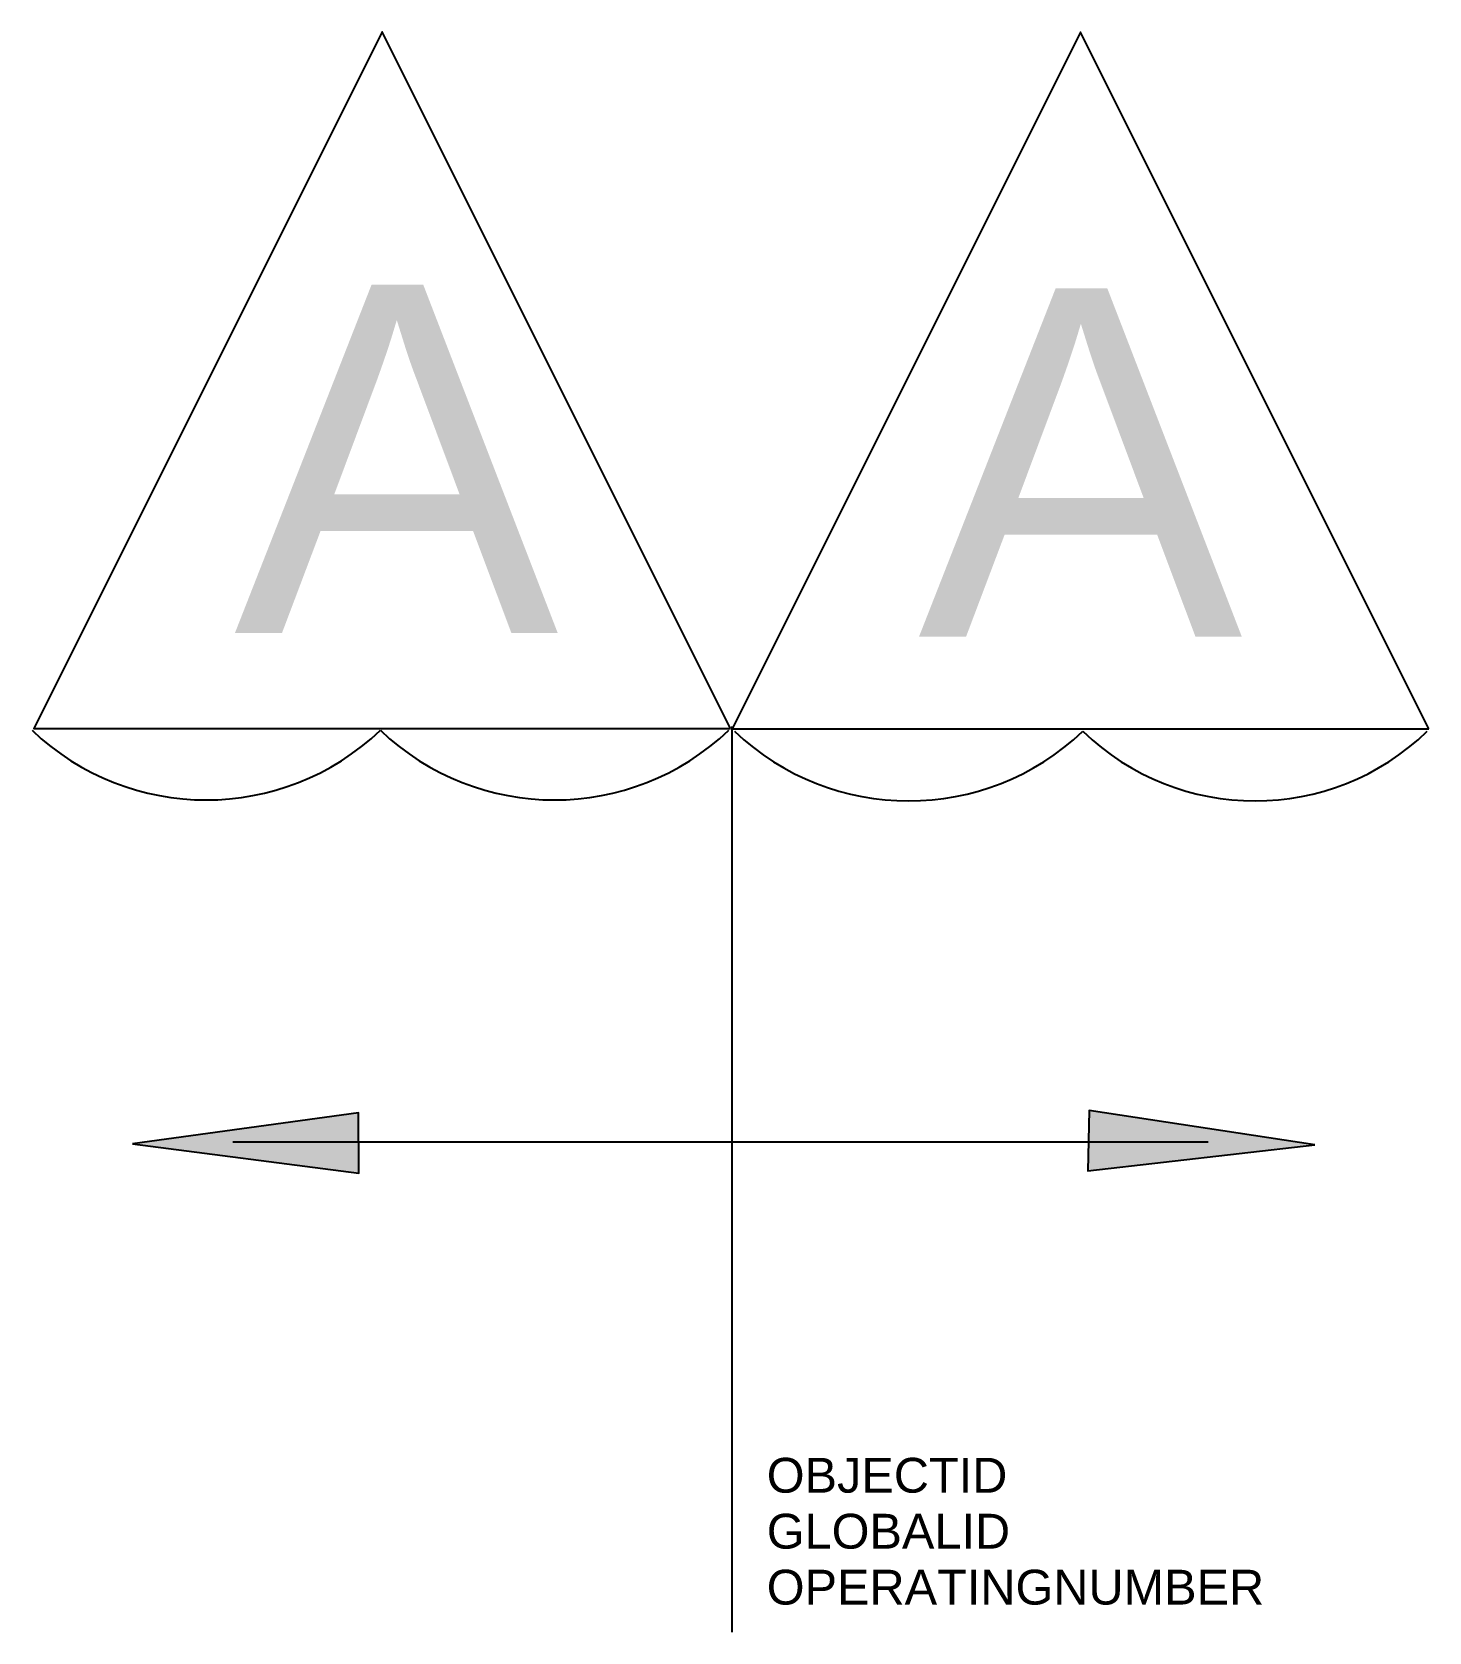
# Model space of a CAD drawing. Header units: feet. Extents: x -0.1 to 0.1, y 0 to 0.23.
import ezdxf

# ---------------------------------------------------------------- set-up
doc = ezdxf.new("R2010")
doc.units = ezdxf.units.FT
doc.header["$LTSCALE"] = 50
doc.header["$MEASUREMENT"] = 0
doc.linetypes.add('EESLU', pattern=[2, 1, 1])
doc.styles.get("Standard").update_dxf_attribs({"font": 'arial.ttf'})

msp = doc.modelspace()

# ---------------------------------------------------------------- hatches: boundary and pattern name
at = {"linetype": 'EESLU'}
h = msp.add_hatch(color=0, dxfattribs=at)
h.dxf.hatch_style = 1
h.paths.add_polyline_path([(-0.05357790134262036, 0.07453674910598132), (-0.08605727192168537, 0.07005450783762392), (-0.05353735491036101, 0.06587658998580168)])
h = msp.add_hatch(color=0, dxfattribs=at)
h.dxf.hatch_style = 1
h.paths.add_polyline_path([(0.05110734599960836, 0.06619163310590306), (0.08367917781483068, 0.06994340231533885), (0.05126127834714869, 0.0748505189945368)])

# ---------------------------------------------------------------- linework, layer by layer
at = {"color": 0, "linetype": 'ByBlock', "lineweight": -2}
msp.add_line((0, 0.13), (0, 0), dxfattribs=at)
at = {"color": 0, "linetype": 'EESLU'}
msp.add_line((-0.0716516340012251, 0.07035162954569443), (0.0683483659987749, 0.07035162954569443), dxfattribs=at)
for points in [[(-0.0002123954029565311, 0.1296715367197362), (-0.05021239540295653, 0.2296715367197362), (-0.1002123954029565, 0.1296715367197362)], [(0.1000554293660193, 0.1296331726140586), (0.05005542936601927, 0.2296331726140586), (5.54293660192684e-05, 0.1296331726140586)], [(-0.08605727192168537, 0.07005450783762392), (-0.05353735491036101, 0.06587658998580168), (-0.05357790134262036, 0.07453674910598132)], [(0.08367917781483068, 0.06994340231533885), (0.05126127834714869, 0.0748505189945368), (0.05110734599960836, 0.06619163310590306)]]:
    msp.add_lwpolyline(points, close=True, dxfattribs=at)
for centre, radius, start, end in [((-0.07545942998944553, 0.1556873093524231), 0.03625, 226.3971810272963, 313.6028189727036), ((-0.02545942998944554, 0.1556873093524231), 0.03625, 226.3971810272963, 313.6028189727036), ((0.02537468539557295, 0.1555494547886522), 0.03625, 226.3971810272963, 313.6028189727036), ((0.0750928069223262, 0.1548342086226398), 0.03553884051532472, 225.931000788395, 314.064983908691)]:
    msp.add_arc(centre, radius, start, end, dxfattribs=at)

# ---------------------------------------------------------------- texts
at = {"color": 0, "linetype": 'EESLU', "char_height": 0.05, "attachment_point": 1}
for insert in [(-0.07145758184666534, 0.1934194942651568), (0.02672995320250721, 0.1928931452590517)]:
    msp.add_mtext_dynamic_manual_height_columns('A', width=5, gutter_width=2.5, heights=[5.186773774907621], dxfattribs=dict(at, insert=insert))
at = {"color": 0, "linetype": 'EESLU', "flags": 1}
for tag, p in [('OBJECTID', (0.005, 0.02)), ('GLOBALID', (0.005, 0.01196793992596213)), ('OPERATINGNUMBER', (0.005, 0.003935879851924256))]:
    msp.add_attdef(tag, p, '', height=0.005, dxfattribs=at)

doc.saveas('drawing.dxf')
